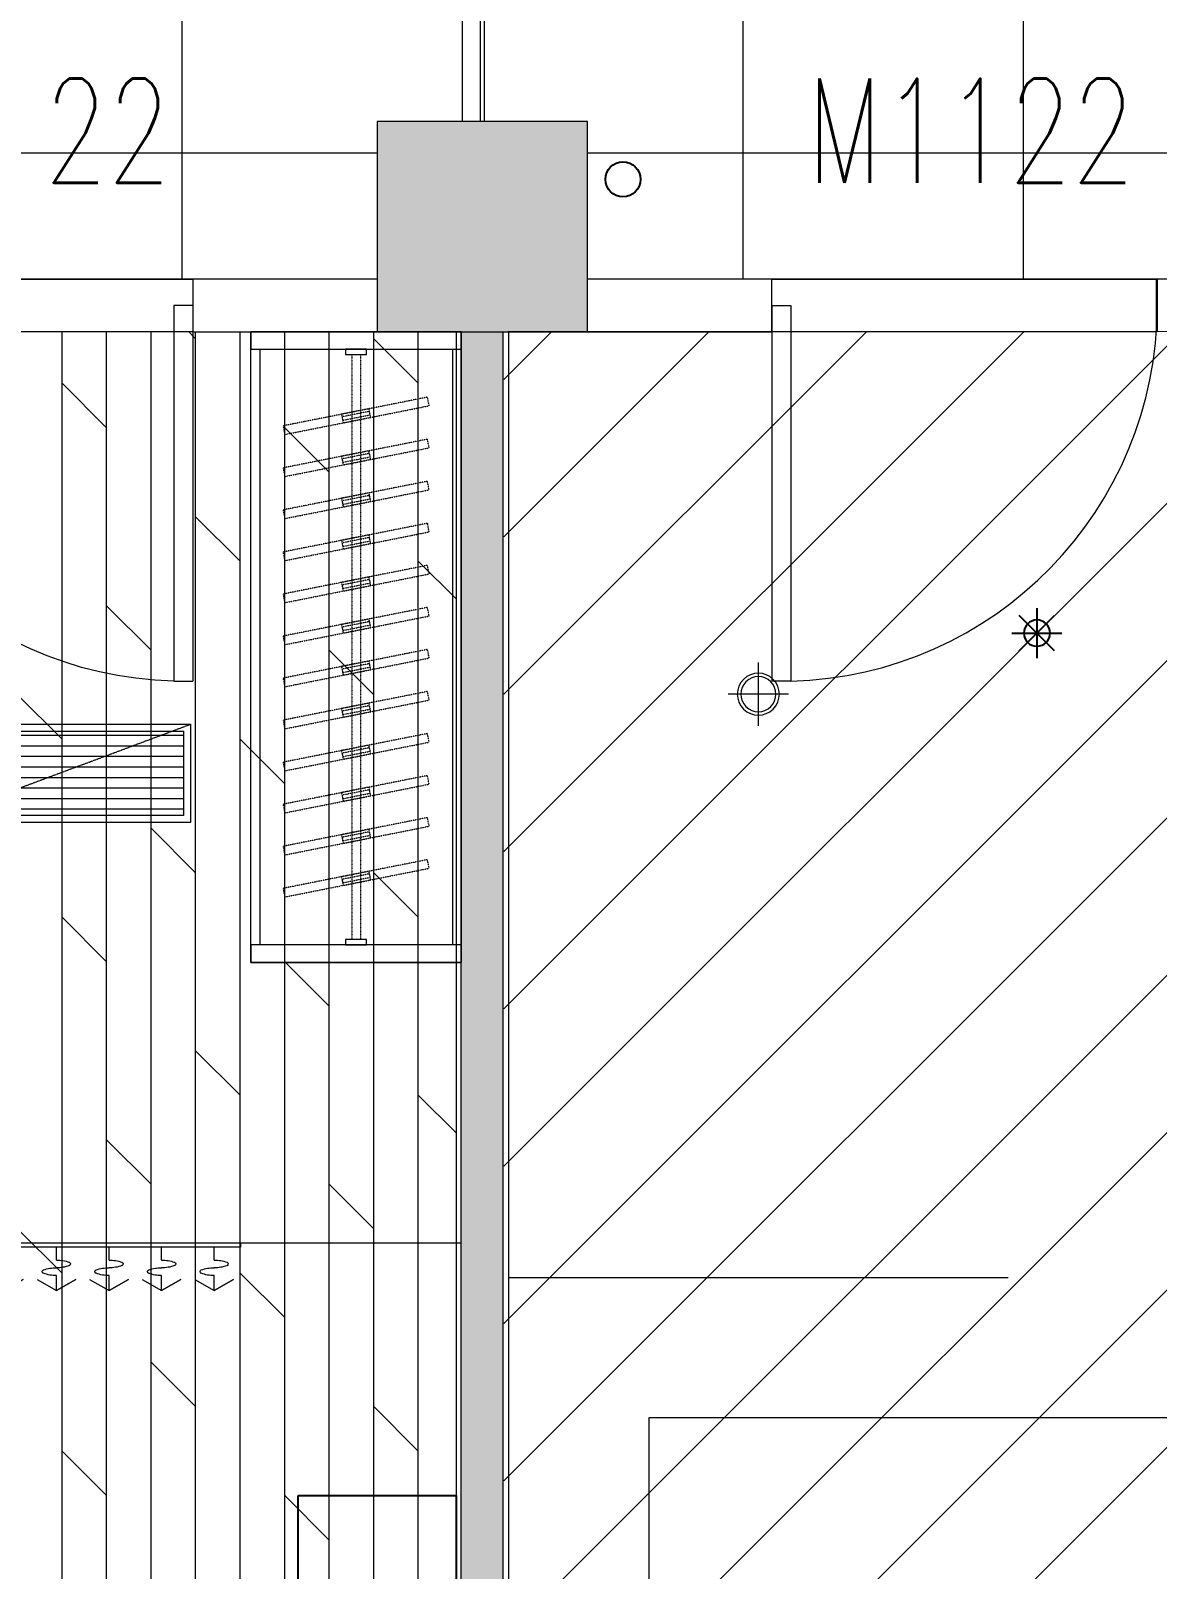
# Model space of a CAD drawing. Header units: millimetres. Extents: x 33621 to 401573, y -91663 to 133135.
# Drawn here: x 253169 to 256382, y -55242 to -50852 of the extents above; entities that cross this region are included whole.
import ezdxf

# ---------------------------------------------------------------- set-up
doc = ezdxf.new("R2010")
doc.units = ezdxf.units.MM
doc.header["$LTSCALE"] = 10
doc.linetypes.add('DASH', pattern=[0.35, 0.25, -0.1])
doc.linetypes.add('DOTE', pattern=[2.42, 2, -0.2, 0.02, -0.2])
doc.layers.get('0').update_dxf_attribs({"color": 253})
for name, color, linetype, lineweight in [('COLUMN', 253, 'Continuous', 0), ('DOOR【门】', 253, 'Continuous', 0), ('DS-4BS-FINISH【墙完成线】', 253, 'Continuous', 0), ('FC-FLOOR【地材分格】', 253, 'Continuous', 0), ('FF-FURN【成品家私】', 253, 'Continuous', 0), ('PUB_HATCH', 253, 'Continuous', 0), ('RC-FCU【空调设备】', 253, 'Continuous', 0), ('RC-FIN【天花轮廓线】', 253, 'Continuous', 0), ('RC-LIGHT【天花灯具】', 253, 'Continuous', 0), ('RC-Modelling【天花造型】', 253, 'Continuous', 0), ('RC-STR【天花细线】', 253, 'Continuous', 0), ('WALL', 253, 'Continuous', 0), ('Wall【墙体】', 253, 'Continuous', 0), ('Xline【辅助线】', 253, 'Continuous', 0), ('新建墙体', 253, 'Continuous', 0)]:
    doc.layers.add(name, color=color, linetype=linetype, lineweight=lineweight)
for name, color, linetype in [('EQUIP_喷头', 253, 'Continuous'), ('VPIPE-消防', 253, 'Continuous'), ('WINDOW_TEXT', 253, 'Continuous'), ('平面家具', 253, 'Continuous')]:
    doc.layers.add(name, color=color, linetype=linetype)
doc.styles.add('_TCH_WINDOW', font='SIMPLEX', dxfattribs={"bigfont": 'GBCBIG'})

# ---------------------------------------------------------------- blocks, each defined once
blk = doc.blocks.new('$DorLib2D$00000001')
for p, q in [((0.45, 0.975), (0.5, 0.975)), ((0.45, 0), (0.45, 0.975)), ((0.5, 0), (0.5, 0.975)), ((0.5, 0), (0.45, 0))]:
    blk.add_line(p, q)
at = {"lineweight": 13}
blk.add_arc((0.475, 0), 0.975, 91.4693, 180, dxfattribs=at)
blk = doc.blocks.new('海龙0109180699')
for points in [[(-1740, 7095.5), (-1740, 7145.5), (-1140, 7145.5), (-1140, 7095.5)], [(-1740, 7145.5), (-1740, 5345.5), (-1140, 5345.5), (-1140, 7145.5)], [(-1140, 5395.5), (-1140, 5345.5), (-1740, 5345.5), (-1740, 5395.5)]]:
    blk.add_lwpolyline(points, close=True)
at = {"color": 8}
for points in [[(-1715, 7095.5), (-1715, 5395.5)], [(-1165, 7095.5), (-1165, 5395.5)]]:
    blk.add_lwpolyline(points, dxfattribs=at)
for points in [[(-1470, 7080.5), (-1470, 7095.5), (-1410, 7095.5), (-1410, 7080.5)], [(-1410, 5410.5), (-1410, 5395.5), (-1470, 5395.5), (-1470, 5410.5)], [(-1410, 5410.5), (-1410, 5395.5), (-1470, 5395.5), (-1470, 5410.5)]]:
    blk.add_lwpolyline(points, close=True, dxfattribs=at)
at = {"color": 8, "linetype": 'DASH', "ltscale": 0.006}
for points in [[(-1452.5, 7080.5), (-1452.5, 5410.5)], [(-1427.5, 7080.5), (-1427.5, 5410.5)]]:
    blk.add_lwpolyline(points, dxfattribs=at)
for points in [[(-1643.5, 6958.7), (-1231.6, 6876.8), (-1236.5, 6852.3), (-1648.4, 6934.2)], [(-1476.8, 6925.6), (-1398.3, 6909.9), (-1403.2, 6885.4), (-1481.7, 6901)], [(-1478.3, 6918.2), (-1399.8, 6902.6), (-1401.7, 6892.8), (-1480.2, 6908.4)], [(-1643.5, 6838.7), (-1231.6, 6756.8), (-1236.5, 6732.3), (-1648.4, 6814.2)], [(-1476.8, 6805.6), (-1398.3, 6789.9), (-1403.2, 6765.4), (-1481.7, 6781)], [(-1478.3, 6798.2), (-1399.8, 6782.6), (-1401.7, 6772.8), (-1480.2, 6788.4)], [(-1643.5, 6718.7), (-1231.6, 6636.8), (-1236.5, 6612.3), (-1648.4, 6694.2)], [(-1476.8, 6685.6), (-1398.3, 6669.9), (-1403.2, 6645.4), (-1481.7, 6661)], [(-1478.3, 6678.2), (-1399.8, 6662.6), (-1401.7, 6652.8), (-1480.2, 6668.4)], [(-1643.5, 6598.7), (-1231.6, 6516.8), (-1236.5, 6492.3), (-1648.4, 6574.2)], [(-1476.8, 6565.6), (-1398.3, 6549.9), (-1403.2, 6525.4), (-1481.7, 6541)], [(-1478.3, 6558.2), (-1399.8, 6542.6), (-1401.7, 6532.8), (-1480.2, 6548.4)], [(-1643.5, 6478.7), (-1231.6, 6396.8), (-1236.5, 6372.3), (-1648.4, 6454.2)], [(-1476.8, 6445.6), (-1398.3, 6429.9), (-1403.2, 6405.4), (-1481.7, 6421)], [(-1478.3, 6438.2), (-1399.8, 6422.6), (-1401.7, 6412.8), (-1480.2, 6428.4)], [(-1643.5, 6358.7), (-1231.6, 6276.8), (-1236.5, 6252.3), (-1648.4, 6334.2)], [(-1476.8, 6325.6), (-1398.3, 6309.9), (-1403.2, 6285.4), (-1481.7, 6301)], [(-1478.3, 6318.2), (-1399.8, 6302.6), (-1401.7, 6292.8), (-1480.2, 6308.4)], [(-1643.5, 6238.7), (-1231.6, 6156.8), (-1236.5, 6132.3), (-1648.4, 6214.2)], [(-1476.8, 6205.6), (-1398.3, 6189.9), (-1403.2, 6165.4), (-1481.7, 6181)], [(-1478.3, 6198.2), (-1399.8, 6182.6), (-1401.7, 6172.8), (-1480.2, 6188.4)], [(-1643.5, 6118.7), (-1231.6, 6036.8), (-1236.5, 6012.3), (-1648.4, 6094.2)], [(-1476.8, 6085.6), (-1398.3, 6069.9), (-1403.2, 6045.4), (-1481.7, 6061)], [(-1478.3, 6078.2), (-1399.8, 6062.6), (-1401.7, 6052.8), (-1480.2, 6068.4)], [(-1643.5, 5998.7), (-1231.6, 5916.8), (-1236.5, 5892.3), (-1648.4, 5974.2)], [(-1476.8, 5965.6), (-1398.3, 5949.9), (-1403.2, 5925.4), (-1481.7, 5941)], [(-1478.3, 5958.2), (-1399.8, 5942.6), (-1401.7, 5932.8), (-1480.2, 5948.4)], [(-1643.5, 5878.7), (-1231.6, 5796.8), (-1236.5, 5772.3), (-1648.4, 5854.2)], [(-1476.8, 5845.6), (-1398.3, 5829.9), (-1403.2, 5805.4), (-1481.7, 5821)], [(-1478.3, 5838.2), (-1399.8, 5822.6), (-1401.7, 5812.8), (-1480.2, 5828.4)], [(-1643.5, 5758.7), (-1231.6, 5676.8), (-1236.5, 5652.3), (-1648.4, 5734.2)], [(-1476.8, 5725.6), (-1398.3, 5709.9), (-1403.2, 5685.4), (-1481.7, 5701)], [(-1478.3, 5718.2), (-1399.8, 5702.6), (-1401.7, 5692.8), (-1480.2, 5708.4)], [(-1643.5, 5638.7), (-1231.6, 5556.8), (-1236.5, 5532.3), (-1648.4, 5614.2)], [(-1476.8, 5605.6), (-1398.3, 5589.9), (-1403.2, 5565.4), (-1481.7, 5581)], [(-1478.3, 5598.2), (-1399.8, 5582.6), (-1401.7, 5572.8), (-1480.2, 5588.4)]]:
    blk.add_lwpolyline(points, close=True, dxfattribs=at)
at = {"layer": '平面家具', "color": 43, "linetype": 'ByBlock'}
blk.add_lwpolyline([(-1275, 3824.4), (-1725, 3824.4), (-1725, 824.4), (-1275, 824.4)], close=True, dxfattribs=at)
blk = doc.blocks.new('*U170')
for p, q in [((0, -12), (0, 0)), ((0, 0), (1800, 0)), ((1800, 0), (1800, -12)), ((1800, -12), (0, -12)), ((75, -49.3), (75, -12)), ((225, -49.3), (225, -12)), ((375, -49.3), (375, -12)), ((525, -49.3), (525, -12)), ((675, -49.3), (675, -12)), ((825, -49.3), (825, -12)), ((975, -49.3), (975, -12)), ((1125, -49.3), (1125, -12)), ((1275, -49.3), (1275, -12)), ((1425, -49.3), (1425, -12)), ((1575, -49.3), (1575, -12)), ((1725, -49.3), (1725, -12)), ((1725, -49.3), (1725, -12)), ((19.6, -104.5), (75, -136.2)), ((75, -136.2), (75, -93.2)), ((130.4, -104.5), (75, -136.2)), ((75, -136.2), (130.4, -104.5)), ((169.6, -104.5), (225, -136.2)), ((225, -136.2), (225, -93.2)), ((280.4, -104.5), (225, -136.2)), ((225, -136.2), (280.4, -104.5)), ((319.6, -104.5), (375, -136.2)), ((375, -136.2), (375, -93.2)), ((430.4, -104.5), (375, -136.2)), ((375, -136.2), (430.4, -104.5)), ((469.6, -104.5), (525, -136.2)), ((525, -136.2), (525, -93.2)), ((580.4, -104.5), (525, -136.2)), ((525, -136.2), (580.4, -104.5)), ((619.6, -104.5), (675, -136.2)), ((675, -136.2), (675, -93.2)), ((730.4, -104.5), (675, -136.2)), ((675, -136.2), (730.4, -104.5)), ((769.6, -104.5), (825, -136.2)), ((825, -136.2), (825, -93.2)), ((880.4, -104.5), (825, -136.2)), ((825, -136.2), (880.4, -104.5)), ((919.6, -104.5), (975, -136.2)), ((975, -136.2), (975, -93.2)), ((1030.4, -104.5), (975, -136.2)), ((975, -136.2), (1030.4, -104.5)), ((1069.6, -104.5), (1125, -136.2)), ((1125, -136.2), (1125, -93.2)), ((1180.4, -104.5), (1125, -136.2)), ((1125, -136.2), (1180.4, -104.5)), ((1219.6, -104.5), (1275, -136.2)), ((1275, -136.2), (1275, -93.2)), ((1330.4, -104.5), (1275, -136.2)), ((1275, -136.2), (1330.4, -104.5)), ((1369.6, -104.5), (1425, -136.2)), ((1425, -136.2), (1425, -93.2)), ((1480.4, -104.5), (1425, -136.2)), ((1425, -136.2), (1480.4, -104.5)), ((1519.6, -104.5), (1575, -136.2)), ((1575, -136.2), (1575, -93.2)), ((1630.4, -104.5), (1575, -136.2)), ((1575, -136.2), (1630.4, -104.5)), ((1669.6, -104.5), (1725, -136.2)), ((1669.6, -104.5), (1725, -136.2)), ((1725, -136.2), (1725, -93.2)), ((1725, -136.2), (1725, -93.2)), ((1780.4, -104.5), (1725, -136.2)), ((1725, -136.2), (1780.4, -104.5)), ((1780.4, -104.5), (1725, -136.2)), ((1725, -136.2), (1780.4, -104.5))]:
    blk.add_line(p, q)
at = {"extrusion": (0, 0, -1)}
for centre, major_axis, start_param, end_param in [((40, -82.2), (3.69, -3.69), 1.137309, 3.57508), ((72.5, -170.8), (-70.4, -70.4), 2.004284, 2.381239), ((72.5, 6.4), (70.4, -70.4), 0.760354, 1.137309), ((77.5, -148.9), (-70.4, -70.4), 2.33115, 2.708105), ((77.5, 28.3), (70.4, -70.4), 0.433488, 0.810442), ((110, -60.3), (3.69, -3.69), 4.278901, 6.716673), ((190, -82.2), (3.69, -3.69), 1.137309, 3.57508), ((222.5, -170.8), (-70.4, -70.4), 2.004284, 2.381239), ((222.5, 6.4), (70.4, -70.4), 0.760354, 1.137309), ((227.5, -148.9), (-70.4, -70.4), 2.33115, 2.708105), ((227.5, 28.3), (70.4, -70.4), 0.433488, 0.810442), ((260, -60.3), (3.69, -3.69), 4.278901, 6.716673), ((340, -82.2), (3.69, -3.69), 1.137309, 3.57508), ((372.5, -170.8), (-70.4, -70.4), 2.004284, 2.381239), ((372.5, 6.4), (70.4, -70.4), 0.760354, 1.137309), ((377.5, -148.9), (-70.4, -70.4), 2.33115, 2.708105), ((377.5, 28.3), (70.4, -70.4), 0.433488, 0.810442), ((410, -60.3), (3.69, -3.69), 4.278901, 6.716673), ((490, -82.2), (3.69, -3.69), 1.137309, 3.57508), ((522.5, -170.8), (-70.4, -70.4), 2.004284, 2.381239), ((522.5, 6.4), (70.4, -70.4), 0.760354, 1.137309), ((527.5, -148.9), (-70.4, -70.4), 2.33115, 2.708105), ((527.5, 28.3), (70.4, -70.4), 0.433488, 0.810442), ((560, -60.3), (3.69, -3.69), 4.278901, 6.716673), ((640, -82.2), (3.69, -3.69), 1.137309, 3.57508), ((672.5, -170.8), (-70.4, -70.4), 2.004284, 2.381239), ((672.5, 6.4), (70.4, -70.4), 0.760354, 1.137309), ((677.5, -148.9), (-70.4, -70.4), 2.33115, 2.708105), ((677.5, 28.3), (70.4, -70.4), 0.433488, 0.810442), ((710, -60.3), (3.69, -3.69), 4.278901, 6.716673), ((790, -82.2), (3.69, -3.69), 1.137309, 3.57508), ((822.5, -170.8), (-70.4, -70.4), 2.004284, 2.381239), ((822.5, 6.4), (70.4, -70.4), 0.760354, 1.137309), ((827.5, -148.9), (-70.4, -70.4), 2.33115, 2.708105), ((827.5, 28.3), (70.4, -70.4), 0.433488, 0.810442), ((860, -60.3), (3.69, -3.69), 4.278901, 6.716673), ((940, -82.2), (3.69, -3.69), 1.137309, 3.57508), ((972.5, -170.8), (-70.4, -70.4), 2.004284, 2.381239), ((972.5, 6.4), (70.4, -70.4), 0.760354, 1.137309), ((977.5, -148.9), (-70.4, -70.4), 2.33115, 2.708105), ((977.5, 28.3), (70.4, -70.4), 0.433488, 0.810442), ((1010, -60.3), (3.69, -3.69), 4.278901, 6.716673), ((1090, -82.2), (3.69, -3.69), 1.137309, 3.57508), ((1122.5, -170.8), (-70.4, -70.4), 2.004284, 2.381239), ((1122.5, 6.4), (70.4, -70.4), 0.760354, 1.137309), ((1127.5, -148.9), (-70.4, -70.4), 2.33115, 2.708105), ((1127.5, 28.3), (70.4, -70.4), 0.433488, 0.810442), ((1160, -60.3), (3.69, -3.69), 4.278901, 6.716673), ((1240, -82.2), (3.69, -3.69), 1.137309, 3.57508), ((1272.5, -170.8), (-70.4, -70.4), 2.004284, 2.381239), ((1272.5, 6.4), (70.4, -70.4), 0.760354, 1.137309), ((1277.5, -148.9), (-70.4, -70.4), 2.33115, 2.708105), ((1277.5, 28.3), (70.4, -70.4), 0.433488, 0.810442), ((1310, -60.3), (3.69, -3.69), 4.278901, 6.716673), ((1390, -82.2), (3.69, -3.69), 1.137309, 3.57508), ((1422.5, -170.8), (-70.4, -70.4), 2.004284, 2.381239), ((1422.5, 6.4), (70.4, -70.4), 0.760354, 1.137309), ((1427.5, -148.9), (-70.4, -70.4), 2.33115, 2.708105), ((1427.5, 28.3), (70.4, -70.4), 0.433488, 0.810442), ((1460, -60.3), (3.69, -3.69), 4.278901, 6.716673), ((1540, -82.2), (3.69, -3.69), 1.137309, 3.57508), ((1572.5, -170.8), (-70.4, -70.4), 2.004284, 2.381239), ((1572.5, 6.4), (70.4, -70.4), 0.760354, 1.137309), ((1577.5, -148.9), (-70.4, -70.4), 2.33115, 2.708105), ((1577.5, 28.3), (70.4, -70.4), 0.433488, 0.810442), ((1610, -60.3), (3.69, -3.69), 4.278901, 6.716673), ((1690, -82.2), (3.69, -3.69), 1.137309, 3.57508), ((1690, -82.2), (3.69, -3.69), 1.137309, 3.57508), ((1722.5, -170.8), (-70.4, -70.4), 2.004284, 2.381239), ((1722.5, -170.8), (-70.4, -70.4), 2.004284, 2.381239), ((1722.5, 6.4), (70.4, -70.4), 0.760354, 1.137309), ((1722.5, 6.4), (70.4, -70.4), 0.760354, 1.137309), ((1727.5, -148.9), (-70.4, -70.4), 2.33115, 2.708105), ((1727.5, -148.9), (-70.4, -70.4), 2.33115, 2.708105), ((1727.5, 28.3), (70.4, -70.4), 0.433488, 0.810442), ((1727.5, 28.3), (70.4, -70.4), 0.433488, 0.810442), ((1760, -60.3), (3.69, -3.69), 4.278901, 6.716673), ((1760, -60.3), (3.69, -3.69), 4.278901, 6.716673)]:
    blk.add_ellipse(centre, major_axis=major_axis, ratio=1, start_param=start_param, end_param=end_param, dxfattribs=at)
blk = doc.blocks.new('ZL_0317145799')
at = {"layer": 'RC-FCU【空调设备】'}
h = blk.add_hatch(dxfattribs=at)
h.set_pattern_fill('_USER', color=8, scale=30, pattern_type=0)
h.set_pattern_definition([(0, (-5926276.942, -1197962.362), (0, 30), [])])
h.paths.add_polyline_path([(730, -260), (730, -20), (-730, -20), (-730, -260)])
blk.add_lwpolyline([(-750, -280), (-750, 0), (750, 0), (750, -280)], close=True, dxfattribs=at)
at = {"layer": 'RC-FCU【空调设备】', "color": 8, "linetype": 'DASH'}
blk.add_lwpolyline([(-750, 0), (0, -280), (750, 0)], dxfattribs=at)
at = {"layer": 'RC-FCU【空调设备】', "color": 8}
blk.add_lwpolyline([(-730, -260), (-730, -20), (730, -20), (730, -260)], close=True, dxfattribs=at)
blk = doc.blocks.new('ZL_0603125599')
at = {"layer": 'RC-Modelling【天花造型】'}
blk.add_line((-697.5, -2096.8), (1732.5, -2096.8), dxfattribs=at)
blk.add_lwpolyline([(-133, 653.5), (966.9, 653.5), (966.9, 503.5), (-133, 503.5)], close=True, dxfattribs=at)
at = {"layer": 'RC-FCU【空调设备】'}
blk.add_blockref('ZL_0317145799', (210, -616.8), dxfattribs=at)
at = {"layer": 'RC-FCU【空调设备】', "ltscale": 10}
blk.add_blockref('*U170', (-697.5, -2096.8), dxfattribs=at)
blk = doc.blocks.new('$TwtSys$00000125')
at = {"color": 9}
for p, q in [((0.403, -0.403), (-0.403, 0.403)), ((-0.403, -0.403), (0.403, 0.403)), ((0, 0.57), (0, -0.57)), ((0.57, 0), (-0.57, 0))]:
    blk.add_line(p, q, dxfattribs=at)
at = {"color": 8}
blk.add_circle((0, 0), 0.3, dxfattribs=at)
blk = doc.blocks.new('圆形筒灯')
at = {"color": 251, "linetype": 'DOTE', "ltscale": 43.504693}
blk.add_line((0, 90.6), (0, -90.6), dxfattribs=at)
at = {"color": 251, "linetype": 'DOTE', "ltscale": 41.297046}
blk.add_line((86, 0), (-86, 0), dxfattribs=at)
blk.add_ellipse((0, 0), major_axis=(-42.4, 42.4), ratio=1, start_param=2.355868237233172, end_param=8.639053544412757)
at = {"color": 251}
blk.add_ellipse((0, 0), major_axis=(35.4, 35.4), ratio=1, start_param=5.49871431692557, end_param=11.78189962410516, dxfattribs=at)
blk = doc.blocks.new('ZL_1210210199')
at = {"layer": 'RC-FIN【天花轮廓线】', "color": 8}
blk.add_lwpolyline([(-243, -1756.2), (-1668, -1756.2)], dxfattribs=at)
blk.add_lwpolyline([(-1268, -5556.2), (1382, -5556.2), (1382, -2156.2), (-1268, -2156.2)], close=True, dxfattribs=at)
at = {"layer": 'RC-LIGHT【天花灯具】', "xscale": -1, "rotation": 180}
blk.add_blockref('圆形筒灯', (-955.5, -90.6), dxfattribs=at)

msp = doc.modelspace()

# ---------------------------------------------------------------- hatches: boundary and pattern name
at = {"layer": 'FC-FLOOR【地材分格】'}
h = msp.add_hatch(dxfattribs=at)
h.set_pattern_fill('_USER', color=256, scale=800, double=1, pattern_type=0)
h.set_pattern_definition([(0, (0, 0), (0, 800), []), (90, (0, 0), (-800, 5e-14), [])])
h.paths.add_polyline_path([(261356.7, -49309.4), (261356.7, -51560.6), (254756.7, -51560.6), (254756.7, -51110.6), (254156.7, -51110.6), (254156.7, -51560.6), (247556.7, -51560.6), (247556.7, -51110.6), (246956.7, -51110.6), (246956.7, -51560.6), (240356.7, -51560.6), (240356.7, -51110.6), (239756.7, -51110.6), (239756.7, -51560.6), (233156.7, -51560.6), (233156.7, -51110.6), (232931.7, -51110.6), (232931.7, -49310.6), (240356.7, -49310.6), (240356.7, -43010.6), (243581.7, -43010.5), (243581.7, -49310.6)])
h = msp.add_hatch(dxfattribs=at)
h.set_pattern_fill('DOLMIT', color=256, scale=20, angle=90, double=1)
h.set_pattern_definition([(90, (240176.74, -45380.56), (-127, 8e-15), []), (135, (240176.74, -45380.56), (-254, -254), [179.605, -359.21])])
h.paths.add_polyline_path([(251966.7, -51710.6), (254381.7, -51709.4), (254381.7, -58609.4), (254156.7, -58610.6), (254156.7, -59010.6), (250956.7, -59010.6), (250956.7, -58910.6), (250931.7, -58910.6), (250931.7, -54310.8), (251966.7, -54310.8)])
at = {"layer": 'PUB_HATCH'}
msp.add_hatch(color=256, dxfattribs=at).paths.add_polyline_path([(254156.7, -51710.6), (254756.7, -51710.6), (254756.7, -51110.6), (254156.7, -51110.6)])
at = {"layer": 'Xline【辅助线】'}
h = msp.add_hatch(dxfattribs=at)
h.set_pattern_fill('ANSI31', color=256, scale=100)
h.set_pattern_definition([(45, (237942.88, -58992.83), (-224.5064, 224.5064), [])])
h.paths.add_polyline_path([(257982.8, -54310.8), (256947.8, -54310.8), (256947.9, -51710.6), (254517.8, -51710.6), (254517.8, -58992.8), (257982.8, -58977.8)])
at = {"layer": '新建墙体'}
h = msp.add_hatch(dxfattribs=at)
h.set_pattern_fill('石膏板', color=256, scale=20, pattern_type=2)
h.set_pattern_definition([(45, (2491604.96, -1431910.37), (-50.0000013, 50.0000013), [16, -54.71068]), (135, (2491716.28, -1431910.37), (-50.0000013, -50.0000013), [16, -54.71068])])
h.paths.add_polyline_path([(254516.7, -51710.6), (254396.7, -51710.6), (254396.7, -58609.4), (254516.7, -58609.4)])

# ---------------------------------------------------------------- linework, layer by layer
at = {"layer": 'COLUMN'}
for p, q in [((254756.7, -51110.6), (254156.7, -51110.6)), ((254156.7, -51110.6), (254156.7, -51710.6)), ((254756.7, -51710.6), (254756.7, -51110.6)), ((254156.7, -51710.6), (254756.7, -51710.6)), ((254156.7, -51710.6), (254756.7, -51710.6)), ((254156.7, -51710.6), (254756.7, -51710.6)), ((254156.7, -51710.6), (254756.7, -51710.6))]:
    msp.add_line(p, q, dxfattribs=at)
at = {"layer": 'DS-4BS-FINISH【墙完成线】'}
for points in [[(261356.7, -49309.4), (261356.7, -51560.6), (254756.7, -51560.6), (254756.7, -51110.6), (254156.7, -51110.6), (254156.7, -51560.6), (247556.7, -51560.6), (247556.7, -51110.6), (246956.7, -51110.6), (246956.7, -51560.6), (240356.7, -51560.6), (240356.7, -51110.6), (239756.7, -51110.6), (239756.7, -51560.6), (233156.7, -51560.6), (233156.7, -51110.6), (232931.7, -51110.6), (232931.7, -49310.6), (240356.7, -49310.6), (240356.7, -43010.6), (243581.7, -43010.5), (243581.7, -49310.6), (261356.7, -49309.4)], [(251966.7, -51710.6), (254381.7, -51709.4), (254381.7, -58609.4), (254156.7, -58610.6), (254156.7, -59010.6), (250956.7, -59010.6), (250956.7, -58910.6), (250931.7, -58910.6), (250931.7, -54310.8), (251966.7, -54310.8), (251966.7, -51710.6)], [(256946.7, -51710.6), (254531.7, -51709.4), (254531.7, -58609.4), (254756.7, -58610.6), (254756.7, -59010.6), (257956.7, -59010.6), (257956.7, -58910.6), (257981.7, -58910.6), (257981.7, -54310.8), (256946.7, -54310.8), (256946.7, -51710.6)]]:
    msp.add_lwpolyline(points, dxfattribs=at)
at = {"layer": 'RC-FIN【天花轮廓线】'}
msp.add_lwpolyline([(255282.3, -51560.6), (256379.7, -51560.6), (256379.7, -51710.6), (255282.3, -51710.6)], close=True, dxfattribs=at)
at = {"layer": 'RC-STR【天花细线】'}
msp.add_lwpolyline([(254451.7, -49310.6), (254461.7, -49310.6), (254461.7, -51110.6), (254451.7, -51110.6)], close=True, dxfattribs=at)
at = {"layer": 'VPIPE-消防'}
msp.add_circle((254857.9, -51275.6), 50, dxfattribs=at)
at = {"layer": 'WALL'}
for p, q in [((254396.7, -58644.4), (254396.7, -51710.6)), ((254516.7, -58644.4), (254516.7, -51710.6))]:
    msp.add_line(p, q, dxfattribs=at)
at = {"layer": 'Wall【墙体】', "color": 9}
for p, q in [((254156.7, -51560.6), (253631.2, -51560.6)), ((253631.2, -51560.6), (253631.2, -51710.6)), ((253631.2, -51560.6), (253631.2, -51710.6)), ((253631.2, -51560.6), (253631.2, -51710.6)), ((253631.2, -51560.6), (253631.2, -51710.6)), ((255282.3, -51560.6), (254756.7, -51560.6)), ((255282.3, -51710.6), (255282.3, -51560.6)), ((255282.3, -51710.6), (255282.3, -51560.6)), ((255282.3, -51560.6), (255282.3, -51560.6)), ((255282.3, -51710.6), (255282.3, -51560.6)), ((255282.3, -51710.6), (255282.3, -51560.6)), ((256382.3, -51560.6), (256382.3, -51710.6)), ((256382.3, -51560.6), (256382.3, -51710.6)), ((253631.2, -51710.6), (254156.7, -51710.6)), ((254756.7, -51710.6), (255282.3, -51710.6)), ((256382.3, -51710.6), (256379.7, -51710.6)), ((256382.3, -51710.6), (256379.7, -51710.6)), ((256382.3, -51710.6), (256379.7, -51710.6))]:
    msp.add_line(p, q, dxfattribs=at)

# ---------------------------------------------------------------- block references
at = {"layer": 'DOOR【门】'}
ref = msp.add_blockref('$DorLib2D$00000001', (253081.2, -51635.6), dxfattribs=dict(at, xscale=1100, yscale=-1100, zscale=1100))
ref.add_attrib('A', 'M1122', (252631.2, -51285.3), dxfattribs={"layer": 'WINDOW_TEXT', "height": 297.5, "style": '_TCH_WINDOW', "width": 0.705882})
ref = msp.add_blockref('$DorLib2D$00000001', (255832.3, -51635.6), dxfattribs=dict(at, xscale=-1100, yscale=-1100, zscale=-1100))
ref.add_attrib('A', 'M1122', (255382.3, -51285.3), dxfattribs={"layer": 'WINDOW_TEXT', "height": 297.5, "style": '_TCH_WINDOW', "width": 0.705882})
at = {"layer": 'EQUIP_喷头', "xscale": 125, "yscale": -125, "zscale": 125, "rotation": 180}
msp.add_blockref('$TwtSys$00000125', (256039.2, -52570.7), dxfattribs=at)
at = {"layer": 'FF-FURN【成品家私】', "xscale": -1}
msp.add_blockref('海龙0109180699', (252656.7, -58856), dxfattribs=at)
at = {"layer": 'RC-LIGHT【天花灯具】'}
for name, p in [('ZL_0603125599', (252664.2, -52214)), ('ZL_1210210199', (256199.8, -52654.4))]:
    msp.add_blockref(name, p, dxfattribs=at)

doc.saveas('drawing.dxf')
